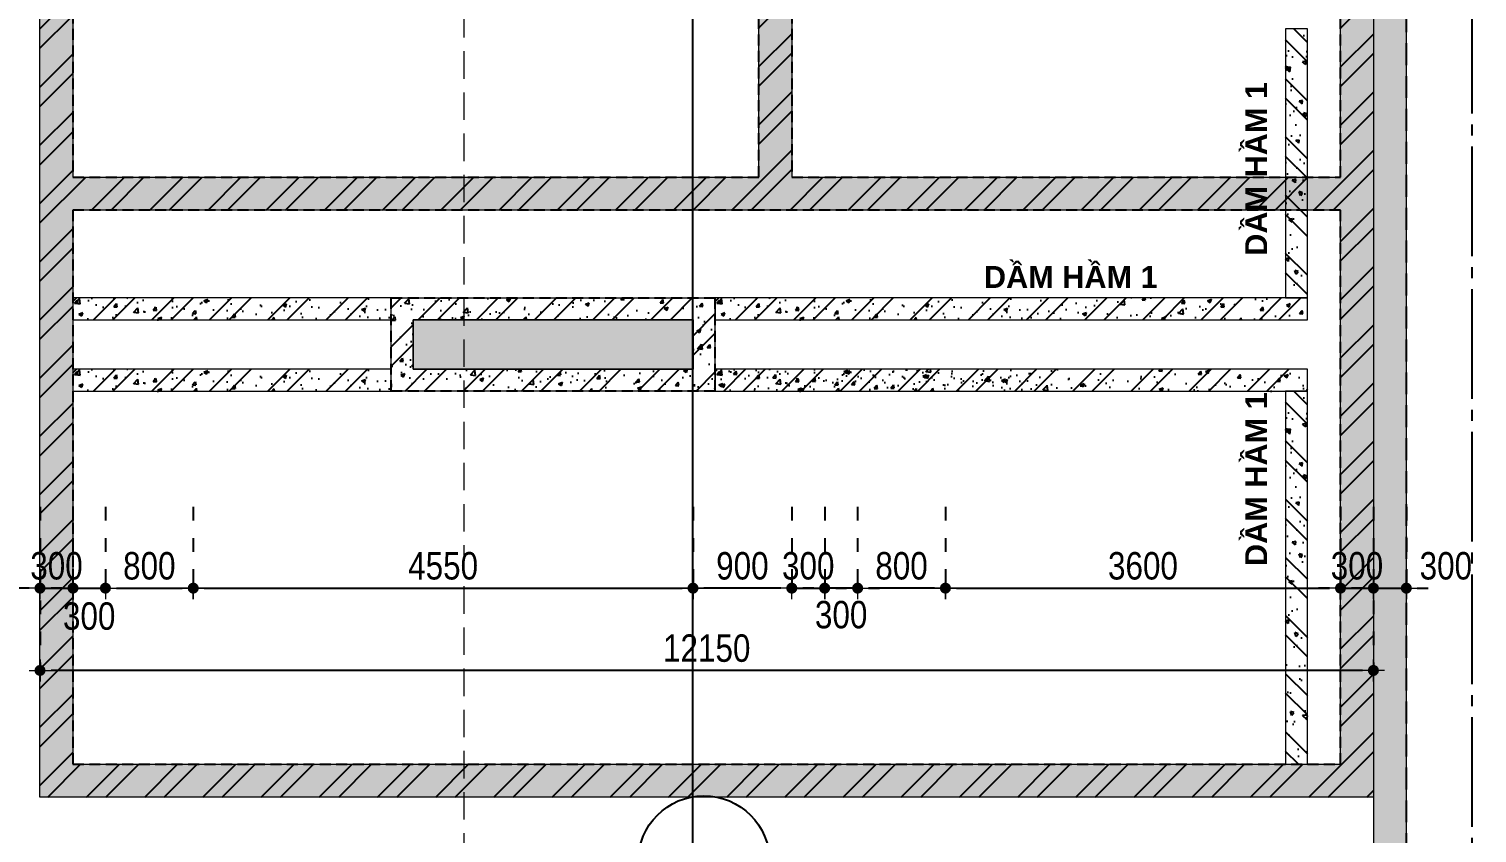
# Model space of a CAD drawing. Header units: millimetres. Extents: x -3021235 to -2791292, y 574414 to 656108.
# Drawn here: x -2932815 to -2919620, y 587184 to 594510 of the extents above; entities that cross this region are included whole.
import ezdxf
from ezdxf.enums import TextEntityAlignment as Align
from ezdxf.xclip import XClip

# ---------------------------------------------------------------- set-up
doc = ezdxf.new("R2010")
doc.units = ezdxf.units.MM
doc.header["$LTSCALE"] = 100
doc.header["$MEASUREMENT"] = 0
for name, pattern in [('$0$HIDDEN', [0.375, 0.25, -0.125]), ('A8-Chi tiet ramp doc$0$Grid Level$0$Center101', [13, 10, -1, 1, -1]), ('CHG_XX_Cot_Ham 1$0$MB Ham 2$0$Core 1A$0$Hidden10.5', [1.5, 1, -0.5]), ('CHG_XX_Cot_Ham 1$0$MB_Luoi truc$0$HTT Hidden 21', [3, 2, -1]), ('CHG_XX_Luoi truc$0$MB_Luoi truc$0$Center101', [13, 10, -1, 1, -1]), ('HIDDEN5', [2.8375, 1.25, -1.5875])]:
    doc.linetypes.add(name, pattern=pattern)
doc.layers.get('0').update_dxf_attribs({"lineweight": 9})
doc.layers.get('Defpoints').update_dxf_attribs({"color": 254, "lineweight": 0})
for name, color, linetype, lineweight in [("'S_General_Dim_1", 1, 'Continuous', 18), ('CHG_XX_Cot_Ham 1$0$Ap0302_PC', 150, 'Continuous', 9), ('CHG_XX_Cot_Ham 1$0$Ap0302_PC @ 1', 150, 'Continuous', 9), ('CHG_XX_Cot_Ham 1$0$Ap0302_PC @ 150', 150, 'Continuous', 9), ('CHG_XX_Cot_Ham 1$0$Ap0311_H', 8, 'Continuous', 15), ('CHG_XX_Cot_Ham 1$0$NS-DuongBao', 3, 'Continuous', 18), ('CHG_XX_Cot_Ham 1$0$Start hatch', 8, 'Continuous', 25), ('CHG_XX_Damsan_Ham 1$0$DBAO', 3, 'Continuous', 13), ('CHG_XX_Damsan_Ham 1$0$DGIONG', 4, 'Continuous', 13), ('CHG_XX_Damsan_Ham 1$0$Start hatch', 8, 'Continuous', 25), ('CHG_XX_Damsan_Ham 1$0$Start net bao', 3, 'Continuous', 18), ('Ghi chu ban ve', 3, 'Continuous', 20)]:
    doc.layers.add(name, color=color, linetype=linetype, lineweight=lineweight)
for name, color, linetype in [('A8-Chi tiet ramp doc$0$Grid Level$0$Podium Grid Line', 251, 'A8-Chi tiet ramp doc$0$Grid Level$0$Center101'), ('CHG_XX_Cot_Ham 1$0$MB Ham 2$0$Opening Hidden', 154, 'CHG_XX_Cot_Ham 1$0$MB Ham 2$0$Core 1A$0$Hidden10.5'), ('CHG_XX_Cot_Ham 1$0$MB_Cot ham$0$Concrete Line', 6, 'Continuous'), ('CHG_XX_Cot_Ham 1$0$mb_cot tang 1-3$0$Concrete Line', 6, 'Continuous'), ('CHG_XX_Luoi truc$0$Grid', 34, 'Continuous'), ('CHG_XX_Luoi truc$0$Grid Line', 251, 'CHG_XX_Luoi truc$0$MB_Luoi truc$0$Center101'), ('Ky hieu Truc', 1, 'Continuous')]:
    doc.layers.add(name, color=color, linetype=linetype)
doc.styles.add('$0$Title Block Bold', font='VHELVEB_0.TTF')
doc.styles.add('ARIAL', font='ARIALN.TTF')
doc.styles.add('ArialB', font='arialbd.ttf')
doc.styles.add('CHG_XX_Luoi truc$0$MB_Luoi truc$0$Grid A-F$0$VNI-HelveCB', font='VHELVCB_0.TTF')
doc.dimstyles.new('RHE_100', dxfattribs={"dimscale": 100, "dimtxt": 2.5, "dimasz": 1, "dimexe": 0, "dimexo": 0, "dimgap": 0.75, "dimtad": 1, "dimdec": 0, "dimrnd": 10, "dimzin": 9, "dimdsep": 46, "dimtxsty": 'ARIAL', "dimblk1": 'DIMDOT', "dimblk2": 'DIMDOT', "dimsah": 1, "dimcen": 2, "dimdle": 3, "dimclre": 8, "dimclrt": 2, "dimadec": 0, "dimazin": 0, "dimtfac": 1, "dimtdec": 0, "dimtix": 1, "dimtmove": 2, "dimatfit": 3, "dimldrblk": 'DIMPIJL', "dimfxl": 1, "dimtvp": 1.8, "dimtolj": 1, "dimtzin": 0, "dimarcsym": 0})

# ---------------------------------------------------------------- blocks, each defined once
blk = doc.blocks.new('*U1206')
at = {"layer": 'CHG_XX_Luoi truc$0$Grid Line'}
blk.add_line((0, 0), (0, 608), dxfattribs=at)
at = {"layer": 'CHG_XX_Luoi truc$0$Grid', "lineweight": -2, "style": 'CHG_XX_Luoi truc$0$MB_Luoi truc$0$Grid A-F$0$VNI-HelveCB'}
for tag, p in [('GRIDSUB', (0, 617)), ('GRID', (0, -9))]:
    blk.add_attdef(tag, text='', height=5, dxfattribs=at).set_placement(p, align=Align.MIDDLE)
blk = doc.blocks.new('CHG_XX_Luoi truc')
at = {"layer": 'CHG_XX_Luoi truc$0$Grid', "xscale": 300, "yscale": 300, "zscale": 300}
blk.add_blockref('*U1206', (99550, -12747), dxfattribs=at)
blk = doc.blocks.new('*U1418')
at = {"layer": 'CHG_XX_Cot_Ham 1$0$Ap0302_PC @ 1'}
h = blk.add_hatch(color=256, dxfattribs=at)
h.dxf.hatch_style = 1
h.paths.add_polyline_path([(450, 0), (0, 0), (0, -2550), (450, -2550)])
at = {"layer": 'CHG_XX_Cot_Ham 1$0$Ap0302_PC @ 150'}
h = blk.add_hatch(color=256, dxfattribs=at)
h.dxf.hatch_style = 1
h.paths.add_polyline_path([(450, 0), (0, 0), (0, -2550), (450, -2550)])
blk = doc.blocks.new('CHG_XX_Cot_Ham 1$0$Block A_C450x2250')
at = {"layer": 'CHG_XX_Cot_Ham 1$0$Ap0302_PC'}
blk.add_lwpolyline([(450, -2550), (0, -2550), (0, 0), (450, 0)], close=True, dxfattribs=at)
blk.add_blockref('*U1418', (0, 0), dxfattribs=at)
blk = doc.blocks.new('CHG_XX_Cot_Ham 1')
at = {"layer": 'CHG_XX_Cot_Ham 1$0$Ap0311_H'}
h = blk.add_hatch(color=256, dxfattribs=at)
h.dxf.hatch_style = 1
h.paths.add_polyline_path([(99639.2, 163400), (-10900, 163400), (-10900, 85450), (-300, 85450), (-300, 84050), (32350, 84050), (32350, -9000), (103575.5, -9000), (106050, -6022), (106050, 158254.3)])
h.paths.add_polyline_path([(99533.7, 163100), (105750, 158110.4), (105750, 90450), (105650, 90450), (105650, 90450), (105750, 90450), (105750, 13850), (105750, 13825.9), (105750, -5913.6), (103434.7, -8700), (93600, -8700), (32650, -8700), (32650, 84350), (0, 84350), (0, 85750), (-10600, 85750), (-10600, 163100), (93600, 163100)], flags=16)
at = {"layer": 'CHG_XX_Cot_Ham 1$0$Start hatch'}
h = blk.add_hatch(dxfattribs=at)
h.set_pattern_fill('AR-CONC', color=256, scale=50)
h.set_pattern_definition([(50, (-50, -50), (358.6301, -31.37607), [37.5, -412.5]), (355, (-50, -50), (-69.3757, 376.0961), [30, -330]), (100.45144, (-20.1, -52.6), (289.2544, 344.72), [31.8701, -350.57106]), (46.1842, (-50, 50), (533.6207, -82.7596), [56.25, -618.75]), (96.63564, (-5.53, 43.1), (467.331, 487.0593), [47.8052, -525.8569]), (351.18416, (-50, 50), (467.331, 487.0593), [45, -495]), (21, (3e-06, 25), (298.4535, -201.30945), [37.5, -412.5]), (326, (3e-06, 25), (121.6577, 362.575), [30, -330]), (71.45144, (24.87, 8.22), (420.1112, 161.2656), [31.8701, -350.57106]), (37.5, (-50, -50), (6.07993, 166.44693), [0, -326, 0, -335, 0, -331.25]), (7.5, (-50, -50), (131.53477, 197.20586), [0, -191, 0, -318.5, 0, -126.25]), (327.5, (-161.5, -50), (266.91122, -11.27744), [0, -125, 0, -390, 0, -517.5]), (317.5, (-211.5, -50), (291.5931, 50.0525), [0, -162.5, 0, -259, 0, -367.5])])
h.paths.add_polyline_path([(105750, 127475.9), (93600, 127475), (93600, 76300), (105750.8, 76300)])
h.paths.add_polyline_path([(93900, 107200), (93900, 112700), (105450.8, 112700), (105450.8, 107200)], flags=16)
h.paths.add_polyline_path([(101300.8, 106900), (101300.8, 99800), (93900, 99800), (93900, 106900)], flags=16)
h.paths.add_polyline_path([(93900, 113000), (93900, 118675), (105450.8, 118675), (105450.8, 113000)], flags=16)
h.paths.add_polyline_path([(101600.8, 106900), (105450.8, 106900), (105450.8, 92450), (93900, 92450), (93900, 99500), (101600.8, 99500)], flags=16)
h.paths.add_polyline_path([(93900, 118975), (93900, 122500), (95950, 122500), (95950, 118975)], flags=16)
h.paths.add_polyline_path([(96250, 118975), (96250, 127175), (105450.8, 127175), (105450.8, 118975)], flags=16)
h.paths.add_polyline_path([(100150.8, 92150), (100150.8, 87350), (93900, 87350), (93900, 92150)], flags=16)
h.paths.add_polyline_path([(93900, 122800), (93900, 127175), (95950, 127175), (95950, 122800)], flags=16)
h.paths.add_polyline_path([(100450.8, 92150), (105450.8, 92150), (105450.8, 81950), (100450.8, 81950)], flags=16)
h.paths.add_polyline_path([(100150.8, 87050), (100150.8, 81950), (93900, 81950), (93900, 87050)], flags=16)
h.paths.add_polyline_path([(105450.8, 81650), (105450.8, 76600), (93900, 76600), (93900, 81650)], flags=16)
h = blk.add_hatch(dxfattribs=at)
h.set_pattern_fill('ANSI32', color=256, scale=1000, style=0)
h.paths.add_polyline_path([(93600, 76300), (105750.8, 76300), (105750.8, 127475), (93600, 127475)])
h.paths.add_polyline_path([(93900, 107200), (93900, 112700), (105450.8, 112700), (105450.8, 107200)], flags=16)
h.paths.add_polyline_path([(101300.8, 106900), (101300.8, 99800), (93900, 99800), (93900, 106900)], flags=16)
h.paths.add_polyline_path([(93900, 113000), (93900, 118675), (105450.8, 118675), (105450.8, 113000)], flags=16)
h.paths.add_polyline_path([(101600.8, 106900), (105450.8, 106900), (105450.8, 92450), (93900, 92450), (93900, 99500), (101600.8, 99500)], flags=16)
h.paths.add_polyline_path([(93900, 118975), (93900, 122500), (95950, 122500), (95950, 118975)], flags=16)
h.paths.add_polyline_path([(96250, 118975), (96250, 127175), (105450.8, 127175), (105450.8, 118975)], flags=16)
h.paths.add_polyline_path([(100150.8, 92150), (100150.8, 87350), (93900, 87350), (93900, 92150)], flags=16)
h.paths.add_polyline_path([(93900, 122800), (93900, 127175), (95950, 127175), (95950, 122800)], flags=16)
h.paths.add_polyline_path([(100450.8, 92150), (105450.8, 92150), (105450.8, 81950), (100450.8, 81950)], flags=16)
h.paths.add_polyline_path([(100150.8, 87050), (100150.8, 81950), (93900, 81950), (93900, 87050)], flags=16)
h.paths.add_polyline_path([(105450.8, 81650), (105450.8, 76600), (93900, 76600), (93900, 81650)], flags=16)
h = blk.add_hatch(dxfattribs=at)
h.set_pattern_fill('AR-CONC', color=256, scale=50)
h.set_pattern_definition([(50, (-50, -50), (358.6301, -31.3761), [37.5, -412.5]), (355, (-50, -50), (-69.3757, 376.0961), [30, -330]), (100.45144, (-20.1, -52.6), (289.2544, 344.72), [31.8701, -350.5711]), (46.1842, (-50, 50), (533.6207, -82.7596), [56.25, -618.75]), (96.63564, (-5.53, 43.1), (467.331, 487.0593), [47.8052, -525.8569]), (351.18416, (-50, 50), (467.331, 487.0593), [45, -495]), (21, (0, 25), (298.4535, -201.30945), [37.5, -412.5]), (326, (0, 25), (121.6577, 362.575), [30, -330]), (71.45144, (24.87, 8.22), (420.1112, 161.2656), [31.8701, -350.5711]), (37.5, (-50, -50), (6.07993, 166.44693), [0, -326, 0, -335, 0, -331.25]), (7.5, (-50, -50), (131.53477, 197.20586), [0, -191, 0, -318.5, 0, -126.25]), (327.5, (-161.5, -50), (266.91122, -11.27744), [0, -125, 0, -390, 0, -517.5]), (317.5, (-211.5, -50), (291.5931, 50.0525), [0, -162.5, 0, -259, 0, -367.5])])
h.paths.add_polyline_path([(99550.8, 80200), (97000.8, 80200), (97000.8, 80650), (99550.8, 80650)], flags=16)
h.paths.add_polyline_path([(99750.8, 80000), (96800.8, 80000), (96800.8, 80850), (99750.8, 80850)])
h = blk.add_hatch(dxfattribs=at)
h.set_pattern_fill('ANSI32,_O', color=256, scale=1000)
h.set_pattern_definition([(45, (-2213768.6, 546866.82), (-265.16504, 265.16504), []), (45, (-2213591.8, 546866.82), (-265.16504, 265.16504), [])])
h.paths.add_polyline_path([(96800.8, 80000), (99750.8, 80000), (99750.8, 80850), (96800.8, 80850)])
h.paths.add_polyline_path([(97000.8, 80200), (99550.8, 80200), (99550.8, 80650), (97000.8, 80650)], flags=16)
at = {"layer": 'CHG_XX_Cot_Ham 1$0$Ap0302_PC'}
blk.add_lwpolyline([(32350, 84050), (-300, 84050), (-300, 85450), (-10900, 85450), (-10900, 163400), (99639.2, 163400), (106050, 158254.3), (106050, -6022), (103575.5, -9000), (32350, -9000)], close=True, dxfattribs=at)
blk.add_lwpolyline([(105750, 90444), (105750, -5913.6), (103434.7, -8700), (32650, -8700), (32650, 84350), (0, 84350), (0, 85750), (-10600, 85750), (-10600, 163100), (99533.7, 163100), (105750, 158110.4), (105750, 127475.9)], dxfattribs=at)
at = {"layer": 'CHG_XX_Cot_Ham 1$0$MB Ham 2$0$Opening Hidden'}
for points in [[(105450.8, 92150), (100450.8, 92150), (100450.8, 81950), (105450.8, 81950)], [(100150.8, 87050), (93900, 87050), (93900, 81950), (100150.8, 81950)], [(105450.8, 81650), (100150.8, 81650), (93900, 81650), (93900, 76600), (105450.8, 76600)], [(96800.8, 80850), (99750.8, 80850), (99750.8, 80000), (96800.8, 80000)]]:
    blk.add_lwpolyline(points, close=True, dxfattribs=at)
at = {"layer": 'CHG_XX_Cot_Ham 1$0$MB_Cot ham$0$Concrete Line', "linetype": 'CHG_XX_Cot_Ham 1$0$MB_Luoi truc$0$HTT Hidden 21'}
blk.add_lwpolyline([(99639.2, 163400), (106050, 158254.3), (106050, -6022), (103575.5, -9000), (32350, -9000), (32350, 84050), (-300, 84050), (-300, 85450), (-10900, 85450), (-10900, 163400)], close=True, dxfattribs=at)
at = {"layer": 'CHG_XX_Cot_Ham 1$0$NS-DuongBao'}
for points in [[(93600, 127475), (105750.8, 127475), (105750.8, 76300), (93600, 76300)], [(105450.8, 92150), (100450.8, 92150), (100450.8, 81950), (105450.8, 81950)], [(100150.8, 87050), (93900, 87050), (93900, 81950), (100150.8, 81950)], [(105450.8, 81650), (93900, 81650), (93900, 76600), (105450.8, 76600)], [(99750.8, 80000), (96800.8, 80000), (96800.8, 80850), (99750.8, 80850)], [(99550.8, 80200), (97000.8, 80200), (97000.8, 80650), (99550.8, 80650)]]:
    blk.add_lwpolyline(points, close=True, dxfattribs=at)
at = {"layer": 'CHG_XX_Cot_Ham 1$0$Ap0302_PC', "xscale": -1, "rotation": 90}
blk.add_blockref('CHG_XX_Cot_Ham 1$0$Block A_C450x2250', (97000, 80650), dxfattribs=at)
at = {"layer": 'CHG_XX_Cot_Ham 1$0$mb_cot tang 1-3$0$Concrete Line'}
blk.add_blockref('CHG_XX_Luoi truc', (0, 0), dxfattribs=at)
blk = doc.blocks.new('CHG_XX_Damsan_Ham 1', base_point=(3089256, -609981))
at = {"layer": 'CHG_XX_Damsan_Ham 1$0$Start hatch'}
h = blk.add_hatch(dxfattribs=at)
h.set_pattern_fill('AR-CONC', color=256, scale=50, angle=90)
h.set_pattern_definition([(140, (-0.84, -38049.9), (31.37607, 358.6301), [37.5, -412.5]), (85, (-0.84, -38049.9), (-376.0961, -69.3757), [30, -330]), (190.45144, (1.77, -38020), (-344.72, 289.2544), [31.8701, -350.57106]), (136.1842, (-100.84, -38049.9), (82.7596, 533.6207), [56.25, -618.75]), (186.63564, (-93.95, -38005.43), (-487.0593, 467.331), [47.8052, -525.8569]), (81.18416, (-100.84, -38049.9), (-487.0593, 467.331), [45, -495]), (111, (-75.84, -37999.9), (201.30945, 298.4535), [37.5, -412.5]), (56, (-75.84, -37999.9), (-362.575, 121.6577), [30, -330]), (161.45144, (-59.07, -37975.02), (-161.2656, 420.1112), [31.8701, -350.57106]), (127.5, (-0.84, -38049.9), (-166.44693, 6.07993), [0, -326, 0, -335, 0, -331.25]), (97.5, (-0.84, -38049.9), (-197.20586, 131.53477), [0, -191, 0, -318.5, 0, -126.25]), (57.5, (-0.84, -38161.4), (11.27744, 266.91122), [0, -125, 0, -390, 0, -517.5]), (47.5, (-0.84, -38211.4), (-50.0525, 291.5931), [0, -162.5, 0, -259, 0, -367.5])])
h.paths.add_polyline_path([(105151, 80850), (105150, 83300), (104950, 83300), (104950, 80850)])
h = blk.add_hatch(dxfattribs=at)
h.set_pattern_fill('ANSI32', color=256, scale=1000, angle=90, style=0)
h.set_pattern_definition([(135, (-0.84, -38049.9), (-265.165, -265.165), []), (135, (-0.84, -37873.1), (-265.165, -265.165), [])])
h.paths.add_polyline_path([(105149, 80850), (105150, 83300), (104950, 83300), (104950, 80850)])
h = blk.add_hatch(dxfattribs=at)
h.set_pattern_fill('ANSI32', color=256, scale=1000, style=0)
h.set_pattern_definition([(45, (-95.23, 67832.12), (-265.165, 265.165), []), (45, (81.55, 67832.12), (-265.165, 265.165), [])])
h.paths.add_polyline_path([(93900, 80650), (96706, 80653), (96706, 80853), (93900, 80850)])
h = blk.add_hatch(dxfattribs=at)
h.set_pattern_fill('AR-CONC', color=256, scale=50)
h.set_pattern_definition([(50, (2e-06, 68300), (358.6301, -31.3761), [37.5, -412.5]), (355, (2e-06, 68300), (-69.3757, 376.096), [30, -330]), (100.45144, (29.9, 68297.4), (289.2544, 344.72), [31.8701, -350.571]), (46.1842, (2e-06, 68400), (533.6207, -82.7596), [56.25, -618.75]), (96.63564, (44.47, 68393.1), (467.331, 487.0593), [47.8052, -525.857]), (351.18416, (2e-06, 68400), (467.331, 487.0593), [45, -495]), (21, (50, 68375), (298.4535, -201.30945), [37.5, -412.5]), (326, (50, 68375), (121.6577, 362.575), [30, -330]), (71.45144, (74.87, 68358.23), (420.1112, 161.2656), [31.8701, -350.571]), (37.5, (2e-06, 68300), (6.07993, 166.44693), [0, -326, 0, -335, 0, -331.25]), (7.5, (2e-06, 68300), (131.53477, 197.20586), [0, -191, 0, -318.5, 0, -126.25]), (327.5, (-111.5, 68300), (266.91122, -11.27744), [0, -125, 0, -390, 0, -517.5]), (317.5, (-161.5, 68300), (291.5931, 50.0525), [0, -162.5, 0, -259, 0, -367.5])])
h.paths.add_polyline_path([(93900, 80650), (96801, 80650), (96801, 80850), (93900, 80850)])
h = blk.add_hatch(dxfattribs=at)
h.set_pattern_fill('AR-CONC', color=256, scale=50)
h.set_pattern_definition([(50, (5851.08, 68300), (358.6301, -31.3761), [37.5, -412.5]), (355, (5851.08, 68300), (-69.3757, 376.096), [30, -330]), (100.45144, (5880.96, 68297.4), (289.2544, 344.72), [31.8701, -350.571]), (46.1842, (5851.1, 68400), (533.6207, -82.7596), [56.25, -618.75]), (96.63564, (5895.55, 68393.1), (467.331, 487.0593), [47.8052, -525.857]), (351.18416, (5851.1, 68400), (467.331, 487.0593), [45, -495]), (21, (5901.08, 68375), (298.4535, -201.30945), [37.5, -412.5]), (326, (5901.08, 68375), (121.6577, 362.575), [30, -330]), (71.45144, (5925.95, 68358.23), (420.1112, 161.2656), [31.8701, -350.571]), (37.5, (5851.08, 68300), (6.07993, 166.44693), [0, -326, 0, -335, 0, -331.25]), (7.5, (5851.08, 68300), (131.53477, 197.20586), [0, -191, 0, -318.5, 0, -126.25]), (327.5, (5739.58, 68300), (266.91122, -11.27744), [0, -125, 0, -390, 0, -517.5]), (317.5, (5689.58, 68300), (291.5931, 50.0525), [0, -162.5, 0, -259, 0, -367.5])])
h.paths.add_polyline_path([(99751, 80650), (105151, 80650), (105151, 80850), (99751, 80850)])
h = blk.add_hatch(dxfattribs=at)
h.set_pattern_fill('ANSI32', color=256, scale=1000, style=0)
h.set_pattern_definition([(45, (5755.85, 67832.12), (-265.165, 265.165), []), (45, (5932.63, 67832.12), (-265.165, 265.165), [])])
h.paths.add_polyline_path([(99751, 80650), (105151, 80650), (105151, 80850), (99751, 80850)])
h = blk.add_hatch(dxfattribs=at)
h.set_pattern_fill('ANSI32', color=256, scale=1000, style=0)
h.set_pattern_definition([(45, (-95.23, 67182.12), (-265.165, 265.165), []), (45, (81.55, 67182.12), (-265.165, 265.165), [])])
h.paths.add_polyline_path([(93900, 80000), (96706, 80003), (96706, 80203), (93900, 80200)])
h = blk.add_hatch(dxfattribs=at)
h.set_pattern_fill('AR-CONC', color=256, scale=50)
h.set_pattern_definition([(50, (2e-06, 67650), (358.6301, -31.3761), [37.5, -412.5]), (355, (2e-06, 67650), (-69.3757, 376.096), [30, -330]), (100.45144, (29.9, 67647.4), (289.2544, 344.72), [31.8701, -350.571]), (46.1842, (2e-06, 67750), (533.6207, -82.7596), [56.25, -618.75]), (96.63564, (44.47, 67743.1), (467.331, 487.0593), [47.8052, -525.857]), (351.18416, (2e-06, 67750), (467.331, 487.0593), [45, -495]), (21, (50, 67725), (298.4535, -201.30945), [37.5, -412.5]), (326, (50, 67725), (121.6577, 362.575), [30, -330]), (71.45144, (74.87, 67708.23), (420.1112, 161.2656), [31.8701, -350.571]), (37.5, (2e-06, 67650), (6.07993, 166.44693), [0, -326, 0, -335, 0, -331.25]), (7.5, (2e-06, 67650), (131.53477, 197.20586), [0, -191, 0, -318.5, 0, -126.25]), (327.5, (-111.5, 67650), (266.91122, -11.27744), [0, -125, 0, -390, 0, -517.5]), (317.5, (-161.5, 67650), (291.5931, 50.0525), [0, -162.5, 0, -259, 0, -367.5])])
h.paths.add_polyline_path([(93900, 80000), (96801, 80000), (96801, 80200), (93900, 80200)])
h = blk.add_hatch(dxfattribs=at)
h.set_pattern_fill('AR-CONC', color=256, scale=50)
h.set_pattern_definition([(50, (5851.08, 67650), (358.6301, -31.3761), [37.5, -412.5]), (355, (5851.08, 67650), (-69.3757, 376.096), [30, -330]), (100.45144, (5880.96, 67647.4), (289.2544, 344.72), [31.8701, -350.571]), (46.1842, (5851.1, 67750), (533.6207, -82.7596), [56.25, -618.75]), (96.63564, (5895.55, 67743.1), (467.331, 487.0593), [47.8052, -525.857]), (351.18416, (5851.1, 67750), (467.331, 487.0593), [45, -495]), (21, (5901.08, 67725), (298.4535, -201.30945), [37.5, -412.5]), (326, (5901.08, 67725), (121.6577, 362.575), [30, -330]), (71.45144, (5925.95, 67708.23), (420.1112, 161.2656), [31.8701, -350.571]), (37.5, (5851.08, 67650), (6.07993, 166.44693), [0, -326, 0, -335, 0, -331.25]), (7.5, (5851.08, 67650), (131.53477, 197.20586), [0, -191, 0, -318.5, 0, -126.25]), (327.5, (5739.58, 67650), (266.91122, -11.27744), [0, -125, 0, -390, 0, -517.5]), (317.5, (5689.58, 67650), (291.5931, 50.0525), [0, -162.5, 0, -259, 0, -367.5])])
h.paths.add_polyline_path([(99751, 80000), (102652, 80000), (102652, 80200), (99751, 80200)])
h = blk.add_hatch(dxfattribs=at)
h.set_pattern_fill('AR-CONC', color=256, scale=50)
h.set_pattern_definition([(50, (6e-11, -41349.83), (358.6301, -31.37607), [37.5, -412.5]), (355, (6e-11, -41349.83), (-69.3757, 376.0961), [30, -330]), (100.45144, (29.9, -41352.44), (289.2544, 344.72), [31.8701, -350.57106]), (46.1842, (6e-11, -41249.83), (533.6207, -82.7596), [56.25, -618.75]), (96.63564, (44.47, -41256.7), (467.331, 487.0593), [47.8052, -525.8569]), (351.18416, (6e-11, -41249.83), (467.331, 487.0593), [45, -495]), (21, (50, -41274.83), (298.4535, -201.30945), [37.5, -412.5]), (326, (50, -41274.83), (121.6577, 362.575), [30, -330]), (71.45144, (74.87, -41291.6), (420.1112, 161.2656), [31.8701, -350.57106]), (37.5, (6e-11, -41349.83), (6.07993, 166.44693), [0, -326, 0, -335, 0, -331.25]), (7.5, (6e-11, -41349.83), (131.53477, 197.20586), [0, -191, 0, -318.5, 0, -126.25]), (327.5, (-111.5, -41349.83), (266.91122, -11.27744), [0, -125, 0, -390, 0, -517.5]), (317.5, (-161.5, -41349.83), (291.5931, 50.0525), [0, -162.5, 0, -259, 0, -367.5])])
h.paths.add_polyline_path([(99751, 80000), (105151, 80000), (105151, 80200), (99751, 80200)])
h = blk.add_hatch(dxfattribs=at)
h.set_pattern_fill('ANSI32', color=256, scale=1000, style=0)
h.set_pattern_definition([(45, (6e-11, -41349.83), (-265.165, 265.165), []), (45, (176.78, -41349.83), (-265.165, 265.165), [])])
h.paths.add_polyline_path([(99751, 80000), (105151, 80000), (105151, 80200), (99751, 80200)])
h = blk.add_hatch(dxfattribs=at)
h.set_pattern_fill('AR-CONC', color=256, scale=50, angle=90)
h.set_pattern_definition([(140, (-0.84, -41349.9), (31.37607, 358.6301), [37.5, -412.5]), (85, (-0.84, -41349.9), (-376.0961, -69.3757), [30, -330]), (190.45144, (1.77, -41320), (-344.72, 289.2544), [31.8701, -350.57106]), (136.1842, (-100.84, -41349.9), (82.7596, 533.6207), [56.25, -618.75]), (186.63564, (-93.95, -41305.4), (-487.0593, 467.331), [47.8052, -525.8569]), (81.18416, (-100.84, -41349.9), (-487.0593, 467.331), [45, -495]), (111, (-75.84, -41299.9), (201.30945, 298.4535), [37.5, -412.5]), (56, (-75.84, -41299.9), (-362.575, 121.6577), [30, -330]), (161.45144, (-59.07, -41275.02), (-161.2656, 420.1112), [31.8701, -350.57106]), (127.5, (-0.84, -41349.9), (-166.44693, 6.07993), [0, -326, 0, -335, 0, -331.25]), (97.5, (-0.84, -41349.9), (-197.20586, 131.53477), [0, -191, 0, -318.5, 0, -126.25]), (57.5, (-0.84, -41461.4), (11.27744, 266.91122), [0, -125, 0, -390, 0, -517.5]), (47.5, (-0.84, -41511.4), (-50.0525, 291.5931), [0, -162.5, 0, -259, 0, -367.5])])
h.paths.add_polyline_path([(105151, 76600), (105150, 80000), (104950, 80000), (104950, 76600)])
h = blk.add_hatch(dxfattribs=at)
h.set_pattern_fill('ANSI32', color=256, scale=1000, angle=90, style=0)
h.set_pattern_definition([(135, (-0.84, -41349.9), (-265.165, -265.165), []), (135, (-0.84, -41173.1), (-265.165, -265.165), [])])
h.paths.add_polyline_path([(105149, 76600), (105150, 80000), (104950, 80000), (104950, 76600)])
at = {"layer": 'CHG_XX_Damsan_Ham 1$0$DBAO'}
blk.add_lwpolyline([(-10900, 85450), (-10900, 163400), (99639, 163400), (106050, 158250), (106050, -6022), (103576, -9000), (32350, -9000), (32350, 84050), (-300, 84050), (-300, 85450), (-10900, 85450)], dxfattribs=at)
at = {"layer": 'CHG_XX_Damsan_Ham 1$0$Start net bao', "color": 1}
for points in [[(105151, 80850), (105150, 83300), (104950, 83300), (104950, 80850)], [(93900, 80650), (96801, 80650), (96801, 80850), (93900, 80850)], [(99751, 80650), (105151, 80650), (105151, 80850), (99751, 80850)], [(93900, 80000), (96801, 80000), (96801, 80200), (93900, 80200)], [(99751, 80000), (105151, 80000), (105151, 80200), (99751, 80200)], [(105151, 76600), (105150, 80000), (104950, 80000), (104950, 76600)]]:
    blk.add_lwpolyline(points, close=True, dxfattribs=at)
at = {"layer": 'CHG_XX_Damsan_Ham 1$0$DGIONG'}
blk.add_blockref('CHG_XX_Cot_Ham 1', (0, 0), dxfattribs=at)
blk = doc.blocks.new('gr1')
at = {"layer": 'Ky hieu Truc', "lineweight": -2}
blk.add_circle((100, -11914), 600, dxfattribs=at)
blk = doc.blocks.new('DIMDOT')
for p, q in [((1, 0), (-1, 0)), ((0, -1), (0, 1))]:
    blk.add_line(p, q)
at = {"const_width": 0.5}
blk.add_lwpolyline([(-0.25, 0, 1), (0.25, 0, 1)], format="xyb", close=True, dxfattribs=at)
blk = doc.blocks.new('*D357')
at = {"layer": "'S_General_Dim_1", "color": 8, "linetype": 'HIDDEN5', "lineweight": -2, "transparency": 16777216}
for p, q in [((-2932714, 590155), (-2932714, 589415)), ((-2932414, 590155), (-2932414, 589415))]:
    blk.add_line(p, q, dxfattribs=at)
at = {"layer": "'S_General_Dim_1", "color": 0, "lineweight": -2, "transparency": 16777216}
for p, q in [((-2932814, 589415), (-2932914, 589415)), ((-2932714, 589415), (-2932414, 589415)), ((-2932314, 589415), (-2932214, 589415))]:
    blk.add_line(p, q, dxfattribs=at)
at = {"layer": 'Defpoints', "color": 0, "transparency": 16777216}
for p in [(-2932714, 590155), (-2932414, 590155), (-2932414, 589415)]:
    blk.add_point(p, dxfattribs=at)
at = {"layer": "'S_General_Dim_1", "color": 0, "lineweight": -2, "transparency": 16777216, "xscale": 100, "yscale": 100, "zscale": 100}
blk.add_blockref('DIMDOT', (-2932714, 589415), dxfattribs=at)
at = {"layer": "'S_General_Dim_1", "color": 0, "lineweight": -2, "transparency": 16777216, "xscale": 100, "yscale": 100, "zscale": 100, "rotation": 180}
blk.add_blockref('DIMDOT', (-2932414, 589415), dxfattribs=at)
at = {"layer": "'S_General_Dim_1", "color": 2, "transparency": 16777216, "insert": (-2932564, 589617), "char_height": 250, "attachment_point": 5, "style": 'ARIAL'}
blk.add_mtext('\\A1;300', dxfattribs=at)
blk = doc.blocks.new('DIMPIJL')
at = {"linetype": 'ByBlock'}
blk.add_solid([(-2.5, 0.42), (-2.5, -0.42), (0, 0)], dxfattribs=at)
blk = doc.blocks.new('*D358')
at = {"layer": "'S_General_Dim_1", "color": 8, "linetype": 'HIDDEN5', "lineweight": -2, "transparency": 16777216}
for p, q in [((-2932414, 590155), (-2932414, 589415)), ((-2932118, 590155), (-2932118, 589415))]:
    blk.add_line(p, q, dxfattribs=at)
at = {"layer": "'S_General_Dim_1", "color": 0, "lineweight": -2, "transparency": 16777216}
for p, q in [((-2932514, 589415), (-2932614, 589415)), ((-2932414, 589415), (-2932118, 589415)), ((-2932018, 589415), (-2931918, 589415))]:
    blk.add_line(p, q, dxfattribs=at)
at = {"layer": 'Defpoints', "color": 0, "transparency": 16777216}
for p in [(-2932414, 590155), (-2932118, 590155), (-2932118, 589415)]:
    blk.add_point(p, dxfattribs=at)
at = {"layer": "'S_General_Dim_1", "color": 0, "lineweight": -2, "transparency": 16777216, "xscale": 100, "yscale": 100, "zscale": 100}
blk.add_blockref('DIMDOT', (-2932414, 589415), dxfattribs=at)
at = {"layer": "'S_General_Dim_1", "color": 0, "lineweight": -2, "transparency": 16777216, "xscale": 100, "yscale": 100, "zscale": 100, "rotation": 180}
blk.add_blockref('DIMDOT', (-2932118, 589415), dxfattribs=at)
at = {"layer": "'S_General_Dim_1", "color": 2, "transparency": 16777216, "insert": (-2932266, 589159), "char_height": 250, "attachment_point": 5, "style": 'ARIAL'}
blk.add_mtext('\\A1;300', dxfattribs=at)
blk = doc.blocks.new('*D359')
at = {"layer": "'S_General_Dim_1", "color": 8, "linetype": 'HIDDEN5', "lineweight": -2, "transparency": 16777216}
for p, q in [((-2920864, 590155), (-2920864, 589415)), ((-2920564, 590155), (-2920564, 589415))]:
    blk.add_line(p, q, dxfattribs=at)
at = {"layer": "'S_General_Dim_1", "color": 0, "lineweight": -2, "transparency": 16777216}
for p, q in [((-2920964, 589415), (-2921064, 589415)), ((-2920864, 589415), (-2920564, 589415)), ((-2920464, 589415), (-2920364, 589415))]:
    blk.add_line(p, q, dxfattribs=at)
at = {"layer": 'Defpoints', "color": 0, "transparency": 16777216}
for p in [(-2920864, 590155), (-2920564, 590155), (-2920564, 589415)]:
    blk.add_point(p, dxfattribs=at)
at = {"layer": "'S_General_Dim_1", "color": 0, "lineweight": -2, "transparency": 16777216, "xscale": 100, "yscale": 100, "zscale": 100}
blk.add_blockref('DIMDOT', (-2920864, 589415), dxfattribs=at)
at = {"layer": "'S_General_Dim_1", "color": 0, "lineweight": -2, "transparency": 16777216, "xscale": 100, "yscale": 100, "zscale": 100, "rotation": 180}
blk.add_blockref('DIMDOT', (-2920564, 589415), dxfattribs=at)
at = {"layer": "'S_General_Dim_1", "color": 2, "transparency": 16777216, "insert": (-2920714, 589617), "char_height": 250, "attachment_point": 5, "style": 'ARIAL'}
blk.add_mtext('\\A1;300', dxfattribs=at)
blk = doc.blocks.new('*D360')
at = {"layer": "'S_General_Dim_1", "color": 8, "linetype": 'HIDDEN5', "lineweight": -2, "transparency": 16777216}
for p, q in [((-2920564, 590155), (-2920564, 589415)), ((-2920264, 590155), (-2920264, 589415))]:
    blk.add_line(p, q, dxfattribs=at)
at = {"layer": "'S_General_Dim_1", "color": 0, "lineweight": -2, "transparency": 16777216}
for p, q in [((-2920664, 589415), (-2920764, 589415)), ((-2920564, 589415), (-2920264, 589415)), ((-2920164, 589415), (-2920064, 589415))]:
    blk.add_line(p, q, dxfattribs=at)
at = {"layer": 'Defpoints', "color": 0, "transparency": 16777216}
for p in [(-2920564, 590155), (-2920264, 590155), (-2920264, 589415)]:
    blk.add_point(p, dxfattribs=at)
at = {"layer": "'S_General_Dim_1", "color": 0, "lineweight": -2, "transparency": 16777216, "xscale": 100, "yscale": 100, "zscale": 100}
blk.add_blockref('DIMDOT', (-2920564, 589415), dxfattribs=at)
at = {"layer": "'S_General_Dim_1", "color": 0, "lineweight": -2, "transparency": 16777216, "xscale": 100, "yscale": 100, "zscale": 100, "rotation": 180}
blk.add_blockref('DIMDOT', (-2920264, 589415), dxfattribs=at)
at = {"layer": "'S_General_Dim_1", "color": 2, "transparency": 16777216, "insert": (-2919904, 589617), "char_height": 250, "attachment_point": 5, "style": 'ARIAL'}
blk.add_mtext('\\A1;300', dxfattribs=at)
blk = doc.blocks.new('*D361')
at = {"layer": "'S_General_Dim_1", "color": 8, "linetype": 'HIDDEN5', "lineweight": -2, "transparency": 16777216}
for p, q in [((-2932714, 590155), (-2932714, 588665)), ((-2920564, 590155), (-2920564, 588665))]:
    blk.add_line(p, q, dxfattribs=at)
at = {"layer": "'S_General_Dim_1", "color": 0, "lineweight": -2, "transparency": 16777216}
blk.add_line((-2920664, 588665), (-2932614, 588665), dxfattribs=at)
at = {"layer": 'Defpoints', "color": 0, "transparency": 16777216}
for p in [(-2932714, 590155), (-2920564, 590155), (-2932714, 588665)]:
    blk.add_point(p, dxfattribs=at)
at = {"layer": "'S_General_Dim_1", "color": 0, "lineweight": -2, "transparency": 16777216, "xscale": 100, "yscale": 100, "zscale": 100, "rotation": 180}
blk.add_blockref('DIMDOT', (-2932714, 588665), dxfattribs=at)
at = {"layer": "'S_General_Dim_1", "color": 0, "lineweight": -2, "transparency": 16777216, "xscale": 100, "yscale": 100, "zscale": 100}
blk.add_blockref('DIMDOT', (-2920564, 588665), dxfattribs=at)
at = {"layer": "'S_General_Dim_1", "color": 2, "transparency": 16777216, "insert": (-2926639, 588867), "char_height": 250, "attachment_point": 5, "style": 'ARIAL'}
blk.add_mtext('\\A1;12150', dxfattribs=at)
blk = doc.blocks.new('*D362')
at = {"layer": "'S_General_Dim_1", "color": 8, "linetype": 'HIDDEN5', "lineweight": -2, "transparency": 16777216}
for p, q in [((-2925864, 590155), (-2925864, 589415)), ((-2925564, 590155), (-2925564, 589415))]:
    blk.add_line(p, q, dxfattribs=at)
at = {"layer": "'S_General_Dim_1", "color": 0, "lineweight": -2, "transparency": 16777216}
for p, q in [((-2925964, 589415), (-2926064, 589415)), ((-2925864, 589415), (-2925564, 589415)), ((-2925464, 589415), (-2925364, 589415))]:
    blk.add_line(p, q, dxfattribs=at)
at = {"layer": 'Defpoints', "color": 0, "transparency": 16777216}
for p in [(-2925864, 590155), (-2925564, 590155), (-2925564, 589415)]:
    blk.add_point(p, dxfattribs=at)
at = {"layer": "'S_General_Dim_1", "color": 0, "lineweight": -2, "transparency": 16777216, "xscale": 100, "yscale": 100, "zscale": 100}
blk.add_blockref('DIMDOT', (-2925864, 589415), dxfattribs=at)
at = {"layer": "'S_General_Dim_1", "color": 0, "lineweight": -2, "transparency": 16777216, "xscale": 100, "yscale": 100, "zscale": 100, "rotation": 180}
blk.add_blockref('DIMDOT', (-2925564, 589415), dxfattribs=at)
at = {"layer": "'S_General_Dim_1", "color": 2, "transparency": 16777216, "insert": (-2925714, 589617), "char_height": 250, "attachment_point": 5, "style": 'ARIAL'}
blk.add_mtext('\\A1;300', dxfattribs=at)
blk = doc.blocks.new('*D363')
at = {"layer": "'S_General_Dim_1", "color": 8, "linetype": 'HIDDEN5', "lineweight": -2, "transparency": 16777216}
for p, q in [((-2924464, 590155), (-2924464, 589415)), ((-2920864, 590155), (-2920864, 589415))]:
    blk.add_line(p, q, dxfattribs=at)
at = {"layer": "'S_General_Dim_1", "color": 0, "lineweight": -2, "transparency": 16777216}
blk.add_line((-2924364, 589415), (-2920964, 589415), dxfattribs=at)
at = {"layer": 'Defpoints', "color": 0, "transparency": 16777216}
for p in [(-2924464, 590155), (-2920864, 590155), (-2920864, 589415)]:
    blk.add_point(p, dxfattribs=at)
at = {"layer": "'S_General_Dim_1", "color": 0, "lineweight": -2, "transparency": 16777216, "xscale": 100, "yscale": 100, "zscale": 100, "rotation": 180}
blk.add_blockref('DIMDOT', (-2924464, 589415), dxfattribs=at)
at = {"layer": "'S_General_Dim_1", "color": 0, "lineweight": -2, "transparency": 16777216, "xscale": 100, "yscale": 100, "zscale": 100}
blk.add_blockref('DIMDOT', (-2920864, 589415), dxfattribs=at)
at = {"layer": "'S_General_Dim_1", "color": 2, "transparency": 16777216, "insert": (-2922664, 589617), "char_height": 250, "attachment_point": 5, "style": 'ARIAL'}
blk.add_mtext('\\A1;3600', dxfattribs=at)
blk = doc.blocks.new('*D364')
at = {"layer": "'S_General_Dim_1", "color": 8, "linetype": 'HIDDEN5', "lineweight": -2, "transparency": 16777216}
for p, q in [((-2932118, 590155), (-2932118, 589415)), ((-2931318, 590155), (-2931318, 589415))]:
    blk.add_line(p, q, dxfattribs=at)
at = {"layer": "'S_General_Dim_1", "color": 0, "lineweight": -2, "transparency": 16777216}
blk.add_line((-2932018, 589415), (-2931418, 589415), dxfattribs=at)
at = {"layer": 'Defpoints', "color": 0, "transparency": 16777216}
for p in [(-2932118, 590155), (-2931318, 590155), (-2931318, 589415)]:
    blk.add_point(p, dxfattribs=at)
at = {"layer": "'S_General_Dim_1", "color": 0, "lineweight": -2, "transparency": 16777216, "xscale": 100, "yscale": 100, "zscale": 100, "rotation": 180}
blk.add_blockref('DIMDOT', (-2932118, 589415), dxfattribs=at)
at = {"layer": "'S_General_Dim_1", "color": 0, "lineweight": -2, "transparency": 16777216, "xscale": 100, "yscale": 100, "zscale": 100}
blk.add_blockref('DIMDOT', (-2931318, 589415), dxfattribs=at)
at = {"layer": "'S_General_Dim_1", "color": 2, "transparency": 16777216, "insert": (-2931718, 589617), "char_height": 250, "attachment_point": 5, "style": 'ARIAL'}
blk.add_mtext('\\A1;800', dxfattribs=at)
blk = doc.blocks.new('*D365')
at = {"layer": "'S_General_Dim_1", "color": 8, "linetype": 'HIDDEN5', "lineweight": -2, "transparency": 16777216}
for p, q in [((-2931318, 590155), (-2931318, 589415)), ((-2926764, 590155), (-2926764, 589415))]:
    blk.add_line(p, q, dxfattribs=at)
at = {"layer": "'S_General_Dim_1", "color": 0, "lineweight": -2, "transparency": 16777216}
blk.add_line((-2931218, 589415), (-2926864, 589415), dxfattribs=at)
at = {"layer": 'Defpoints', "color": 0, "transparency": 16777216}
for p in [(-2931318, 590155), (-2926764, 590155), (-2926764, 589415)]:
    blk.add_point(p, dxfattribs=at)
at = {"layer": "'S_General_Dim_1", "color": 0, "lineweight": -2, "transparency": 16777216, "xscale": 100, "yscale": 100, "zscale": 100, "rotation": 180}
blk.add_blockref('DIMDOT', (-2931318, 589415), dxfattribs=at)
at = {"layer": "'S_General_Dim_1", "color": 0, "lineweight": -2, "transparency": 16777216, "xscale": 100, "yscale": 100, "zscale": 100}
blk.add_blockref('DIMDOT', (-2926764, 589415), dxfattribs=at)
at = {"layer": "'S_General_Dim_1", "color": 2, "transparency": 16777216, "insert": (-2929041, 589617), "char_height": 250, "attachment_point": 5, "style": 'ARIAL'}
blk.add_mtext('\\A1;4550', dxfattribs=at)
blk = doc.blocks.new('*D366')
at = {"layer": "'S_General_Dim_1", "color": 8, "linetype": 'HIDDEN5', "lineweight": -2, "transparency": 16777216}
for p, q in [((-2926764, 590155), (-2926764, 589415)), ((-2925864, 590155), (-2925864, 589415))]:
    blk.add_line(p, q, dxfattribs=at)
at = {"layer": "'S_General_Dim_1", "color": 0, "lineweight": -2, "transparency": 16777216}
blk.add_line((-2925964, 589415), (-2926664, 589415), dxfattribs=at)
at = {"layer": 'Defpoints', "color": 0, "transparency": 16777216}
for p in [(-2926764, 590155), (-2925864, 590155), (-2926764, 589415)]:
    blk.add_point(p, dxfattribs=at)
at = {"layer": "'S_General_Dim_1", "color": 0, "lineweight": -2, "transparency": 16777216, "xscale": 100, "yscale": 100, "zscale": 100, "rotation": 180}
blk.add_blockref('DIMDOT', (-2926764, 589415), dxfattribs=at)
at = {"layer": "'S_General_Dim_1", "color": 0, "lineweight": -2, "transparency": 16777216, "xscale": 100, "yscale": 100, "zscale": 100}
blk.add_blockref('DIMDOT', (-2925864, 589415), dxfattribs=at)
at = {"layer": "'S_General_Dim_1", "color": 2, "transparency": 16777216, "insert": (-2926314, 589617), "char_height": 250, "attachment_point": 5, "style": 'ARIAL'}
blk.add_mtext('\\A1;900', dxfattribs=at)
blk = doc.blocks.new('*D367')
at = {"layer": "'S_General_Dim_1", "color": 8, "linetype": 'HIDDEN5', "lineweight": -2, "transparency": 16777216}
for p, q in [((-2925264, 590155), (-2925264, 589415)), ((-2924464, 590155), (-2924464, 589415))]:
    blk.add_line(p, q, dxfattribs=at)
at = {"layer": "'S_General_Dim_1", "color": 0, "lineweight": -2, "transparency": 16777216}
blk.add_line((-2924564, 589415), (-2925164, 589415), dxfattribs=at)
at = {"layer": 'Defpoints', "color": 0, "transparency": 16777216}
for p in [(-2925264, 590155), (-2924464, 590155), (-2925264, 589415)]:
    blk.add_point(p, dxfattribs=at)
at = {"layer": "'S_General_Dim_1", "color": 0, "lineweight": -2, "transparency": 16777216, "xscale": 100, "yscale": 100, "zscale": 100, "rotation": 180}
blk.add_blockref('DIMDOT', (-2925264, 589415), dxfattribs=at)
at = {"layer": "'S_General_Dim_1", "color": 0, "lineweight": -2, "transparency": 16777216, "xscale": 100, "yscale": 100, "zscale": 100}
blk.add_blockref('DIMDOT', (-2924464, 589415), dxfattribs=at)
at = {"layer": "'S_General_Dim_1", "color": 2, "transparency": 16777216, "insert": (-2924864, 589617), "char_height": 250, "attachment_point": 5, "style": 'ARIAL'}
blk.add_mtext('\\A1;800', dxfattribs=at)
blk = doc.blocks.new('*D368')
at = {"layer": "'S_General_Dim_1", "color": 8, "linetype": 'HIDDEN5', "lineweight": -2, "transparency": 16777216}
for p, q in [((-2925564, 590155), (-2925564, 589415)), ((-2925264, 590155), (-2925264, 589415))]:
    blk.add_line(p, q, dxfattribs=at)
at = {"layer": "'S_General_Dim_1", "color": 0, "lineweight": -2, "transparency": 16777216}
for p, q in [((-2925664, 589415), (-2925764, 589415)), ((-2925264, 589415), (-2925564, 589415)), ((-2925164, 589415), (-2925064, 589415))]:
    blk.add_line(p, q, dxfattribs=at)
at = {"layer": 'Defpoints', "color": 0, "transparency": 16777216}
for p in [(-2925564, 590155), (-2925264, 590155), (-2925564, 589415)]:
    blk.add_point(p, dxfattribs=at)
at = {"layer": "'S_General_Dim_1", "color": 0, "lineweight": -2, "transparency": 16777216, "xscale": 100, "yscale": 100, "zscale": 100}
blk.add_blockref('DIMDOT', (-2925564, 589415), dxfattribs=at)
at = {"layer": "'S_General_Dim_1", "color": 0, "lineweight": -2, "transparency": 16777216, "xscale": 100, "yscale": 100, "zscale": 100, "rotation": 180}
blk.add_blockref('DIMDOT', (-2925264, 589415), dxfattribs=at)
at = {"layer": "'S_General_Dim_1", "color": 2, "transparency": 16777216, "insert": (-2925414, 589172), "char_height": 250, "attachment_point": 5, "style": 'ARIAL'}
blk.add_mtext('\\A1;300', dxfattribs=at)
blk = doc.blocks.new('*U254')
at = {"linetype": '$0$HIDDEN', "ltscale": 10}
blk.add_line((0, 600), (0, 53207), dxfattribs=at)
at = {"style": '$0$Title Block Bold', "flags": 8}
blk.add_attdef('VIEWNUMBER', text='', height=300, dxfattribs=at).set_placement((0, 0), align=Align.BOTTOM_CENTER)
blk.add_attdef('DRAWINGREFERENCE', text='', height=250, dxfattribs=at).set_placement((0, -120), align=Align.TOP_CENTER)

msp = doc.modelspace()

# ---------------------------------------------------------------- block references
at = {"layer": 'A8-Chi tiet ramp doc$0$Grid Level$0$Podium Grid Line'}
ref = msp.add_blockref('CHG_XX_Damsan_Ham 1', (62941.5, -98770.6), dxfattribs=at)
XClip(ref).set_block_clipping_path([(93170.3433262068, 75208.4113567047), (106650.0424245549, 128471.1150953922)])
at = {"layer": 'Ghi chu ban ve'}
msp.add_blockref('*U254', (-2928848.8, 586331.7), dxfattribs=at)
at = {"layer": 'Ky hieu Truc'}
msp.add_blockref('gr1', (-2926764.5, 598836.8), dxfattribs=at)

# ---------------------------------------------------------------- texts
at = {"layer": "'S_General_Dim_1", "style": 'ArialB'}
for p in [(-2921532.4, 592443.8), (-2921532.4, 589616.5)]:
    msp.add_text('DẦM HẦM 1', height=200, rotation=90, dxfattribs=at).set_placement(p)
msp.add_text('DẦM HẦM 1', height=200, dxfattribs=at).set_placement((-2924113, 592150.5))

# ---------------------------------------------------------------- dimensions: what is measured, and where the dimension line sits
at = {"layer": "'S_General_Dim_1"}
for base, p1, p2, picture, middle in [((-2932414.5, 589414.6), (-2932714.5, 590155.4), (-2932414.5, 590155.4), '*D357', (-2932564.5, 589617.2)), ((-2932714.5, 588664.6), (-2920564.5, 590155.4), (-2932714.5, 590155.4), '*D361', (-2926639.5, 588867.2)), ((-2931318.1, 589414.6), (-2932118.1, 590155.4), (-2931318.1, 590155.4), '*D364', (-2931718.1, 589617.2)), ((-2926764.5, 589414.6), (-2931318.1, 590155.4), (-2926764.5, 590155.4), '*D365', (-2929041.3, 589617.2)), ((-2926764.5, 589414.6), (-2925863.6, 590155.4), (-2926764.5, 590155.4), '*D366', (-2926314, 589617.2)), ((-2925563.6, 589414.6), (-2925863.6, 590155.4), (-2925563.6, 590155.4), '*D362', (-2925713.6, 589617.2)), ((-2925264.5, 589414.6), (-2924464.5, 590155.4), (-2925264.5, 590155.4), '*D367', (-2924864.5, 589617.2)), ((-2920863.6, 589414.6), (-2924464.5, 590155.4), (-2920863.6, 590155.4), '*D363', (-2922664, 589617.2)), ((-2920564.5, 589414.6), (-2920863.6, 590155.4), (-2920564.5, 590155.4), '*D359', (-2920714, 589617.2))]:
    dim = msp.add_linear_dim(base=base, p1=p1, p2=p2, dimstyle='RHE_100', override={"dimfxl": 3.5, "dimarcsym": 1}, dxfattribs=at)
    dim.commit()
    dim.dimension.update_dxf_attribs({"geometry": picture, "text_midpoint": middle})
for base, p1, p2, picture, middle in [((-2932118.1, 589414.6), (-2932414.5, 590155.4), (-2932118.1, 590155.4), '*D358', (-2932266.3, 589158.5)), ((-2925563.6, 589414.6), (-2925264.5, 590155.4), (-2925563.6, 590155.4), '*D368', (-2925414, 589172.3)), ((-2920264.5, 589414.6), (-2920564.5, 590155.4), (-2920264.5, 590155.4), '*D360', (-2919903.8, 589617.2))]:
    dim = msp.add_linear_dim(base=base, p1=p1, p2=p2, dimstyle='RHE_100', override={"dimfxl": 3.5, "dimarcsym": 1}, dxfattribs=at)
    dim.commit()
    dim.dimension.update_dxf_attribs({"geometry": picture, "text_midpoint": middle, "dimtype": 160})

doc.saveas('drawing.dxf')
